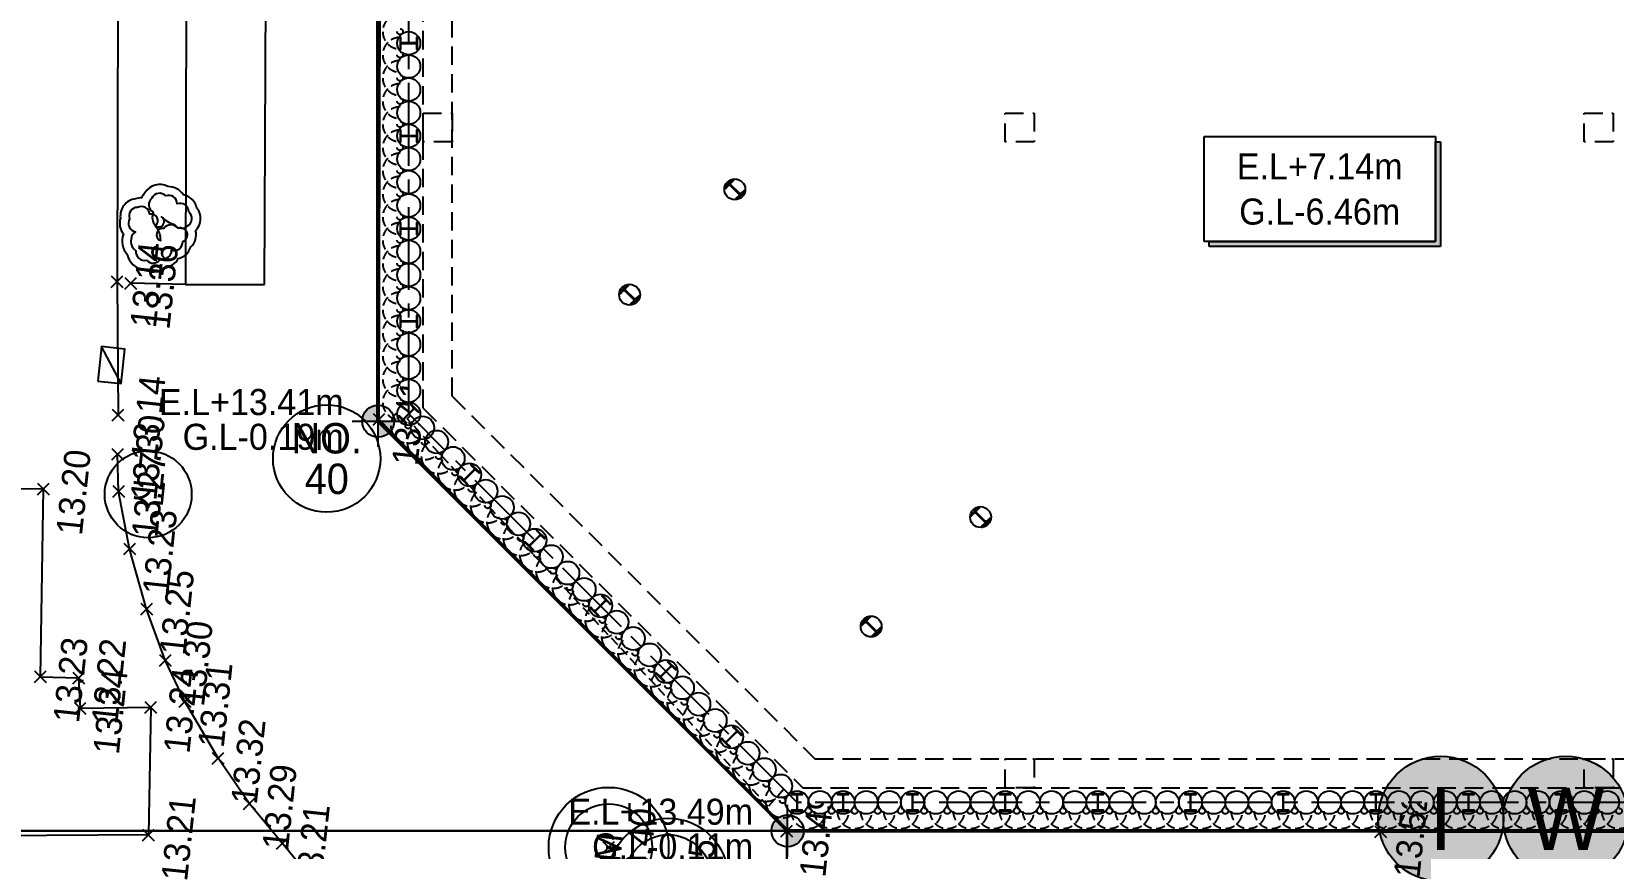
# Model space of a CAD drawing. Header units: millimetres. Extents: x 1073475 to 2890243, y -1340830 to -367733.
# Drawn here: x 2625062 to 2652376, y -431641 to -417543 of the extents above; entities that cross this region are included whole.
import ezdxf
from ezdxf.enums import TextEntityAlignment as Align
from ezdxf.xclip import XClip

# ---------------------------------------------------------------- set-up
doc = ezdxf.new("R2010")
doc.units = ezdxf.units.MM
doc.header["$LTSCALE"] = 50
doc.header["$XCLIPFRAME"] = 2
doc.header["$PDMODE"] = 3
doc.header["$PDSIZE"] = 100
for name, pattern in [('CENTER2', [28.575, 19.05, -3.175, 3.175, -3.175]), ('HIDDEN', [9.525, 6.35, -3.175]), ('HIDDEN2', [4.7625, 3.175, -1.5875]), ('PHANTOM', [63.5, 31.75, -6.35, 6.35, -6.35, 6.35, -6.35])]:
    doc.linetypes.add(name, pattern=pattern)
for name, color, linetype in [('CEN', 1, 'CENTER2'), ('CIP', 1, 'Continuous'), ('H-BEAM', 5, 'Continuous'), ('HPILE-300x200', 3, 'Continuous'), ('NO', 2, 'Continuous'), ('POST PILE', 6, 'Continuous'), ('SGR', 8, 'Continuous'), ('가시설', 4, 'HIDDEN2'), ('건축', 233, 'HIDDEN'), ('계측기 지중경사계', 97, 'Continuous'), ('계측기 지하수위계', 70, 'Continuous'), ('굴착고', 2, 'Continuous'), ('대지경계선', 6, 'PHANTOM'), ('도로', 1, 'Continuous'), ('맨홀', 1, 'Continuous'), ('보도', 7, 'Continuous'), ('상수도맨홀', 1, 'Continuous'), ('신호등', 1, 'Continuous'), ('연속지적도', 32, 'Continuous'), ('우수받이', 5, 'Continuous'), ('자전거전용도로', 7, 'Continuous'), ('조경', 3, 'Continuous'), ('측량점_높이', 8, 'Continuous'), ('측량점_심볼', 7, 'Continuous'), ('통신맨홀', 1, 'Continuous'), ('현황레벨', 7, 'Continuous'), ('화단경계', 3, 'Continuous'), ('횡단보도', 40, 'Continuous')]:
    doc.layers.add(name, color=color, linetype=linetype)
doc.styles.add('굴림체', font='')
doc.styles.add('돋움', font='')
doc.styles.get('굴림체').set_extended_font_data('Dotum')
doc.styles.get('돋움').set_extended_font_data('Dotum')

# ---------------------------------------------------------------- blocks, each defined once
blk = doc.blocks.new('A$405090834614')
at = {"layer": '가시설', "color": 251}
for p, q in [((132374, 145857), (138369, 152762)), ((138369, 152762), (140599, 150897)), ((140599, 150897), (134797, 144051)), ((134797, 144051), (132374, 145857))]:
    blk.add_line(p, q, dxfattribs=at)
at = {"layer": '도로', "color": 251}
for p, q in [((148322, 158834), (140195, 157992)), ((140195, 157992), (137910, 157734)), ((136597, 157584), (137235, 157670)), ((137235, 157670), (137235, 157670)), ((137910, 157734), (137910, 157734)), ((135632, 157291), (136597, 157584)), ((134629, 156889), (135632, 157291)), ((133785, 156476), (134629, 156889)), ((133112, 156062), (133785, 156476)), ((132199, 155391), (133112, 156062)), ((131475, 154771), (132199, 155391)), ((130855, 154133), (131475, 154771)), ((130114, 153376), (130855, 154133))]:
    blk.add_line(p, q, dxfattribs=at)
at = {"layer": '맨홀', "color": 251}
for radius in [1036, 750]:
    blk.add_circle((131380, 148521), radius, dxfattribs=at)
at = {"layer": '보도', "color": 251}
for p, q in [((152284, 154699), (138309, 153245)), ((138309, 153245), (131984, 145496)), ((138309, 153245), (138309, 153245)), ((131984, 145496), (131984, 145496)), ((131984, 145496), (133055, 135292)), ((133055, 135292), (134015, 126206))]:
    blk.add_line(p, q, dxfattribs=at)
at = {"layer": '신호등', "color": 251}
blk.add_circle((136602, 157071), 750, dxfattribs=at)
at = {"layer": '연속지적도', "color": 251}
for p, q in [((128018, 182925), (131988, 145494)), ((131988, 145494), (128018, 182925)), ((138278, 153274), (161008, 155684)), ((161008, 155684), (138278, 153274)), ((131988, 145494), (138278, 153274)), ((138278, 153274), (131988, 145494)), ((92708, 141325), (131988, 145494)), ((131988, 145494), (92708, 141325)), ((131988, 145494), (134628, 120624)), ((134628, 120624), (131988, 145494))]:
    blk.add_line(p, q, dxfattribs=at)
at = {"layer": '우수받이', "color": 251}
blk.add_lwpolyline([(138452, 158139), (138452, 157739), (139052, 157739), (139052, 158139)], close=True, dxfattribs=at)
blk.add_lwpolyline([(138452, 157739), (139052, 158139)], dxfattribs=at)
at = {"layer": '자전거전용도로', "color": 251}
for p, q in [((140273, 156812), (140415, 155454)), ((140415, 155454), (151998, 156633))]:
    blk.add_line(p, q, dxfattribs=at)
at = {"layer": '조경', "color": 251}
for points in [[(140675, 157862, 0.346815), (140461, 157560, 0.330985), (140521, 157208, 0.257815), (140703, 156985, 0.268393), (140929, 156790, 0.287741), (141213, 156737, 0.374085), (141604, 156754, 0.296108), (141804, 157010, 0.276004), (141919, 157293, 0.397465), (141773, 157676, 0.08978), (141679, 157725, 0.089366), (141651, 157827, 0.417873), (141290, 158050, 0.244957), (141026, 157971, 0.283849)], [(140761, 157724, 0.520567), (140619, 157526, 0.520567), (140668, 157288, 0.520567), (140839, 157115, 0.520567), (141004, 156936, 0.997573), (141222, 157043, 0.520567), (141193, 157284, 0.940956), (140981, 157318, 0.176046), (141224, 157436, 1.063971), (141389, 157347, 0.138397), (141283, 157111, 0.467806), (141280, 156882, 0.520567), (141522, 156889, 0.520567), (141640, 157101, 0.520567), (141757, 157312, 0.520567), (141693, 157547, 0.520567), (141455, 157500, 0.258914), (141224, 157436, 0.824029), (141411, 157555, 0.520567), (141508, 157777, 0.520567), (141294, 157892, 0.520567), (141086, 157767, 0.520567), (140761, 157724)]]:
    blk.add_lwpolyline(points, format="xyb", close=True, dxfattribs=at)
at = {"layer": '측량점_심볼', "color": 251}
for p in [(136502, 158883), (133274, 158592), (133322, 157931), (140195, 157992), (132806, 157850), (137235, 157670), (137910, 157734), (140193, 157756), (136597, 157584), (135632, 157291), (134629, 156889), (132951, 156640), (130754, 156448), (133785, 156476), (133112, 156062), (132199, 155391), (131475, 154771), (130855, 154133), (138309, 153245), (131380, 148521), (131984, 145496), (141444, 143892), (133055, 135292), (138583, 132845)]:
    blk.add_point(p, dxfattribs=at)
at = {"layer": '통신맨홀', "color": 251}
for radius in [1036, 750]:
    blk.add_circle((130959, 147442), radius, dxfattribs=at)
at = {"layer": '화단경계', "color": 251}
for p, q in [((151883, 158016), (140273, 156812)), ((140273, 156812), (140193, 157756)), ((140193, 157756), (140193, 157756))]:
    blk.add_line(p, q, dxfattribs=at)
at = {"layer": '횡단보도', "color": 251}
for p, q in [((135806, 166071), (136502, 158883)), ((130754, 156448), (129952, 163670)), ((136502, 158883), (133274, 158592)), ((133274, 158592), (133322, 157931)), ((133322, 157931), (132806, 157850)), ((132806, 157850), (132951, 156640)), ((132951, 156640), (130754, 156448))]:
    blk.add_line(p, q, dxfattribs=at)
at = {"layer": '상수도맨홀', "color": 251, "style": '굴림체'}
for s, p in [('신', (136602, 157071)), ('M', (131380, 148521))]:
    blk.add_text(s, height=450, dxfattribs=at).set_placement(p, align=Align.MIDDLE)
at = {"layer": '측량점_높이', "color": 251, "style": '굴림체'}
for s, p in [('13.20', (136502, 158583)), ('13.23', (133274, 158292)), ('13.22', (133322, 157631)), ('13.14', (140195, 157692)), ('13.24', (132806, 157550)), ('13.30', (137235, 157370)), ('13.14', (137910, 157434)), ('13.36', (140193, 157456)), ('13.27', (136597, 157284)), ('13.23', (135632, 156991)), ('13.25', (134629, 156589)), ('13.24', (132951, 156340)), ('13.21', (130754, 156148)), ('13.30', (133785, 156176)), ('13.31', (133112, 155762)), ('13.32', (132199, 155091)), ('13.29', (131475, 154471)), ('13.21', (130855, 153833)), ('13.41', (138309, 152945)), ('13.40', (131380, 148221)), ('13.45', (130959, 147142)), ('13.49', (131984, 145196)), ('13.73', (141444, 143592)), ('13.52', (133055, 134992)), ('13.63', (138583, 132545))]:
    blk.add_text(s, height=450, dxfattribs=at).set_placement(p, align=Align.TOP_CENTER)
blk = doc.blocks.new('A$C1D3235D9')
at = {"layer": 'SGR', "linetype": 'HIDDEN2'}
blk.add_circle((0, 0), 50, dxfattribs=at)
blk.add_arc((0, 0), 300, 0, 180, dxfattribs=at)
blk = doc.blocks.new('계측2BACK')
at = {"layer": '굴착고'}
blk.add_hatch(color=8, dxfattribs=at).paths.add_polyline_path([(2645398, -421164), (2649302, -421164), (2649302, -419446), (2649392, -419446), (2649392, -421254), (2645398, -421254)])
at = {"layer": '현황레벨'}
h = blk.add_hatch(color=8, dxfattribs=at)
h.paths.add_polyline_path([(2631046, -423990, 0.414214), (2630769, -424267), (2631046, -424267)])
h.paths.add_polyline_path([(2631046, -424267), (2631046, -424544, 0.414214), (2631323, -424267)])
h = blk.add_hatch(color=8, dxfattribs=at)
h.paths.add_polyline_path([(2638117, -431061, 0.414214), (2637840, -431338), (2638117, -431338)])
h.paths.add_polyline_path([(2638117, -431338), (2638117, -431616, 0.414214), (2638394, -431338)])
at = {"color": 8}
for p, q in [((2645308, -419356), (2649302, -419356)), ((2645308, -421164), (2645308, -419356)), ((2649302, -419356), (2649302, -421164)), ((2649302, -421164), (2645308, -421164))]:
    blk.add_line(p, q, dxfattribs=at)
at = {"layer": 'CEN', "color": 8, "ltscale": 1.5}
for p, q in [((2631574, -424143), (2631574, -401553)), ((2638279, -430848), (2631574, -424143)), ((2663596, -430848), (2638279, -430848))]:
    blk.add_line(p, q, dxfattribs=at)
at = {"layer": 'CIP', "color": 8}
for centre in [(2631574, -417743), (2631574, -418143), (2631574, -418543), (2631574, -418943), (2631574, -419343), (2631574, -419743), (2631574, -420143), (2631574, -420543), (2631574, -420943), (2631574, -421343), (2631574, -421743), (2631574, -422143), (2631574, -422543), (2631574, -422943), (2631574, -423343), (2631574, -423743), (2631574, -424143), (2631813, -424382), (2632056, -424626), (2632339, -424909), (2632622, -425191), (2632905, -425474), (2633187, -425757), (2633470, -426040), (2633753, -426323), (2634036, -426606), (2634319, -426888), (2634602, -427171), (2634885, -427454), (2635167, -427737), (2635450, -428020), (2635733, -428303), (2636016, -428586), (2636299, -428868), (2636582, -429151), (2636864, -429434), (2637147, -429717), (2637430, -430000), (2637713, -430283), (2637996, -430565), (2638279, -430848), (2638676, -430848), (2639074, -430848), (2639474, -430848), (2639874, -430848), (2640274, -430848), (2640674, -430848), (2641074, -430848), (2641474, -430848), (2641874, -430848), (2642274, -430848), (2642674, -430848), (2643074, -430848), (2643474, -430848), (2643874, -430848), (2644274, -430848), (2644674, -430848), (2645074, -430848), (2645474, -430848), (2645874, -430848), (2646274, -430848), (2646674, -430848), (2647074, -430848), (2647474, -430848), (2647874, -430848), (2648274, -430848), (2648674, -430848), (2649074, -430848), (2649474, -430848), (2649874, -430848), (2650274, -430848), (2650674, -430848), (2651074, -430848), (2651474, -430848), (2651874, -430848), (2652274, -430848)]:
    blk.add_circle(centre, 200, dxfattribs=at)
at = {"layer": 'HPILE-300x200', "color": 8}
for p, q in [((2631724, -417743), (2631424, -417743)), ((2631724, -419343), (2631424, -419343)), ((2631724, -420943), (2631424, -420943)), ((2631724, -422543), (2631424, -422543)), ((2631407, -424169), (2631397, -424179)), ((2631397, -424179), (2631538, -424320)), ((2631460, -424222), (2631407, -424169)), ((2631680, -424037), (2631468, -424249)), ((2631652, -424058), (2631488, -424222)), ((2631495, -424228), (2631659, -424064)), ((2631609, -423966), (2631599, -423976)), ((2631599, -423976), (2631652, -424030)), ((2631750, -424108), (2631609, -423966)), ((2631687, -424064), (2631741, -424118)), ((2631741, -424118), (2631750, -424108)), ((2631548, -424310), (2631495, -424257)), ((2631538, -424320), (2631548, -424310)), ((2632728, -425085), (2632516, -425297)), ((2633859, -426217), (2633647, -426429)), ((2634991, -427348), (2634778, -427560)), ((2636122, -428479), (2635910, -428692)), ((2637253, -429611), (2637041, -429823)), ((2638379, -430698), (2638179, -430698)), ((2638179, -430698), (2638179, -430712)), ((2638179, -430712), (2638254, -430712)), ((2638274, -430732), (2638274, -430964)), ((2638279, -430698), (2638279, -430998)), ((2638283, -430964), (2638283, -430732)), ((2638303, -430712), (2638379, -430712)), ((2638379, -430712), (2638379, -430698)), ((2639174, -430698), (2638974, -430698)), ((2638974, -430698), (2638974, -430712)), ((2638974, -430712), (2639049, -430712)), ((2639069, -430732), (2639069, -430964)), ((2639074, -430698), (2639074, -430998)), ((2639078, -430964), (2639078, -430732)), ((2639098, -430712), (2639174, -430712)), ((2639174, -430712), (2639174, -430698)), ((2640274, -430698), (2640274, -430998)), ((2641874, -430698), (2641874, -430998)), ((2643474, -430698), (2643474, -430998)), ((2645074, -430698), (2645074, -430998)), ((2646674, -430698), (2646674, -430998)), ((2648274, -430698), (2648274, -430998)), ((2649874, -430698), (2649874, -430998)), ((2651474, -430698), (2651474, -430998)), ((2638254, -430984), (2638179, -430984)), ((2638179, -430984), (2638179, -430998)), ((2638179, -430998), (2638379, -430998)), ((2638379, -430984), (2638303, -430984)), ((2638379, -430998), (2638379, -430984)), ((2639049, -430984), (2638974, -430984)), ((2638974, -430984), (2638974, -430998)), ((2638974, -430998), (2639174, -430998)), ((2639174, -430984), (2639098, -430984)), ((2639174, -430998), (2639174, -430984))]:
    blk.add_line(p, q, dxfattribs=at)
for points in [[(2631424, -417843), (2631438, -417843), (2631438, -417768, -0.414214), (2631458, -417748), (2631690, -417748, -0.414214), (2631710, -417768), (2631710, -417843), (2631724, -417843), (2631724, -417643), (2631710, -417643), (2631710, -417719, -0.414214), (2631690, -417739), (2631458, -417739, -0.414214), (2631438, -417719), (2631438, -417643), (2631424, -417643)], [(2631424, -419443), (2631438, -419443), (2631438, -419368, -0.414214), (2631458, -419348), (2631690, -419348, -0.414214), (2631710, -419368), (2631710, -419443), (2631724, -419443), (2631724, -419243), (2631710, -419243), (2631710, -419319, -0.414214), (2631690, -419339), (2631458, -419339, -0.414214), (2631438, -419319), (2631438, -419243), (2631424, -419243)], [(2631424, -421043), (2631438, -421043), (2631438, -420968, -0.414214), (2631458, -420948), (2631690, -420948, -0.414214), (2631710, -420968), (2631710, -421043), (2631724, -421043), (2631724, -420843), (2631710, -420843), (2631710, -420919, -0.414214), (2631690, -420939), (2631458, -420939, -0.414214), (2631438, -420919), (2631438, -420843), (2631424, -420843)], [(2631424, -422643), (2631438, -422643), (2631438, -422568, -0.414214), (2631458, -422548), (2631690, -422548, -0.414214), (2631710, -422568), (2631710, -422643), (2631724, -422643), (2631724, -422443), (2631710, -422443), (2631710, -422519, -0.414214), (2631690, -422539), (2631458, -422539, -0.414214), (2631438, -422519), (2631438, -422443), (2631424, -422443)], [(2632586, -425368), (2632596, -425358), (2632543, -425305, -0.414214), (2632543, -425277), (2632707, -425113, -0.414214), (2632735, -425113), (2632789, -425166), (2632799, -425156), (2632657, -425015), (2632647, -425025), (2632701, -425078, -0.414214), (2632701, -425106), (2632537, -425270, -0.414214), (2632508, -425270), (2632455, -425217), (2632445, -425227)], [(2633718, -426500), (2633728, -426490), (2633674, -426436, -0.414214), (2633674, -426408), (2633838, -426244, -0.414214), (2633867, -426244), (2633920, -426297), (2633930, -426287), (2633789, -426146), (2633779, -426156), (2633832, -426209, -0.414214), (2633832, -426238), (2633668, -426402, -0.414214), (2633640, -426402), (2633586, -426348), (2633576, -426358)], [(2634849, -427631), (2634859, -427621), (2634806, -427568, -0.414214), (2634806, -427539), (2634970, -427375, -0.414214), (2634998, -427375), (2635051, -427429), (2635061, -427419), (2634920, -427277), (2634910, -427287), (2634963, -427341, -0.414214), (2634963, -427369), (2634799, -427533, -0.414214), (2634771, -427533), (2634718, -427480), (2634708, -427490)], [(2635981, -428762), (2635990, -428752), (2635937, -428699, -0.414214), (2635937, -428671), (2636101, -428507, -0.414214), (2636129, -428507), (2636183, -428560), (2636193, -428550), (2636051, -428409), (2636041, -428419), (2636095, -428472, -0.414214), (2636095, -428500), (2635931, -428664, -0.414214), (2635902, -428664), (2635849, -428611), (2635839, -428621)], [(2637112, -429894), (2637122, -429884), (2637068, -429830, -0.414214), (2637068, -429802), (2637232, -429638, -0.414214), (2637261, -429638), (2637314, -429691), (2637324, -429682), (2637183, -429540), (2637173, -429550), (2637226, -429603, -0.414214), (2637226, -429632), (2637062, -429796, -0.414214), (2637034, -429796), (2636980, -429742), (2636971, -429752)], [(2640374, -430998), (2640374, -430984), (2640298, -430984, -0.414214), (2640278, -430964), (2640278, -430732, -0.414214), (2640298, -430712), (2640374, -430712), (2640374, -430698), (2640174, -430698), (2640174, -430712), (2640249, -430712, -0.414214), (2640269, -430732), (2640269, -430964, -0.414214), (2640249, -430984), (2640174, -430984), (2640174, -430998)], [(2641974, -430998), (2641974, -430984), (2641898, -430984, -0.414214), (2641878, -430964), (2641878, -430732, -0.414214), (2641898, -430712), (2641974, -430712), (2641974, -430698), (2641774, -430698), (2641774, -430712), (2641849, -430712, -0.414214), (2641869, -430732), (2641869, -430964, -0.414214), (2641849, -430984), (2641774, -430984), (2641774, -430998)], [(2643574, -430998), (2643574, -430984), (2643498, -430984, -0.414214), (2643478, -430964), (2643478, -430732, -0.414214), (2643498, -430712), (2643574, -430712), (2643574, -430698), (2643374, -430698), (2643374, -430712), (2643449, -430712, -0.414214), (2643469, -430732), (2643469, -430964, -0.414214), (2643449, -430984), (2643374, -430984), (2643374, -430998)], [(2645174, -430998), (2645174, -430984), (2645098, -430984, -0.414214), (2645078, -430964), (2645078, -430732, -0.414214), (2645098, -430712), (2645174, -430712), (2645174, -430698), (2644974, -430698), (2644974, -430712), (2645049, -430712, -0.414214), (2645069, -430732), (2645069, -430964, -0.414214), (2645049, -430984), (2644974, -430984), (2644974, -430998)], [(2646774, -430998), (2646774, -430984), (2646698, -430984, -0.414214), (2646678, -430964), (2646678, -430732, -0.414214), (2646698, -430712), (2646774, -430712), (2646774, -430698), (2646574, -430698), (2646574, -430712), (2646649, -430712, -0.414214), (2646669, -430732), (2646669, -430964, -0.414214), (2646649, -430984), (2646574, -430984), (2646574, -430998)], [(2648374, -430998), (2648374, -430984), (2648298, -430984, -0.414214), (2648278, -430964), (2648278, -430732, -0.414214), (2648298, -430712), (2648374, -430712), (2648374, -430698), (2648174, -430698), (2648174, -430712), (2648249, -430712, -0.414214), (2648269, -430732), (2648269, -430964, -0.414214), (2648249, -430984), (2648174, -430984), (2648174, -430998)], [(2649974, -430998), (2649974, -430984), (2649898, -430984, -0.414214), (2649878, -430964), (2649878, -430732, -0.414214), (2649898, -430712), (2649974, -430712), (2649974, -430698), (2649774, -430698), (2649774, -430712), (2649849, -430712, -0.414214), (2649869, -430732), (2649869, -430964, -0.414214), (2649849, -430984), (2649774, -430984), (2649774, -430998)], [(2651574, -430998), (2651574, -430984), (2651498, -430984, -0.414214), (2651478, -430964), (2651478, -430732, -0.414214), (2651498, -430712), (2651574, -430712), (2651574, -430698), (2651374, -430698), (2651374, -430712), (2651449, -430712, -0.414214), (2651469, -430732), (2651469, -430964, -0.414214), (2651449, -430984), (2651374, -430984), (2651374, -430998)]]:
    blk.add_lwpolyline(points, format="xyb", close=True, dxfattribs=at)
for centre, start, end in [((2631638, -424044), 315, 45), ((2631673, -424079), 45, 135), ((2631474, -424208), 225, 315), ((2631509, -424243), 135, 225), ((2638254, -430732), 0, 90), ((2638303, -430732), 90, 180), ((2639049, -430732), 0, 90), ((2639098, -430732), 90, 180), ((2638254, -430964), 270, 0), ((2638303, -430964), 180, 270), ((2639049, -430964), 270, 0), ((2639098, -430964), 180, 270)]:
    blk.add_arc(centre, 20, start, end, dxfattribs=at)
at = {"layer": 'NO', "color": 8}
blk.add_circle((2630158, -424912), 927, dxfattribs=at)
at = {"layer": 'POST PILE', "color": 8}
for p, q in [((2637312, -420372), (2637100, -420160)), ((2635494, -422191), (2635282, -421978)), ((2641555, -426029), (2641342, -425817)), ((2639666, -427918), (2639454, -427706))]:
    blk.add_line(p, q, dxfattribs=at)
for points in [[(2637029, -420231), (2637047, -420249), (2637097, -420199, -0.414214), (2637125, -420199), (2637273, -420347, -0.414214), (2637273, -420376), (2637224, -420425), (2637241, -420443), (2637383, -420302), (2637365, -420284), (2637315, -420334, -0.414214), (2637287, -420334), (2637138, -420185, -0.414214), (2637138, -420157), (2637188, -420107), (2637171, -420090)], [(2635211, -422049), (2635229, -422067), (2635278, -422017, -0.414214), (2635307, -422017), (2635455, -422165, -0.414214), (2635455, -422194), (2635405, -422244), (2635423, -422261), (2635564, -422120), (2635547, -422102), (2635497, -422152, -0.414214), (2635469, -422152), (2635320, -422004, -0.414214), (2635320, -421975), (2635370, -421925), (2635352, -421908)], [(2641272, -425888), (2641289, -425905), (2641339, -425856, -0.414214), (2641368, -425856), (2641516, -426004, -0.414214), (2641516, -426032), (2641466, -426082), (2641484, -426100), (2641625, -425959), (2641608, -425941), (2641558, -425991, -0.414214), (2641529, -425991), (2641381, -425842, -0.414214), (2641381, -425814), (2641431, -425764), (2641413, -425746)], [(2639383, -427777), (2639400, -427794), (2639450, -427745, -0.414214), (2639479, -427745), (2639627, -427893, -0.414214), (2639627, -427921), (2639577, -427971), (2639595, -427989), (2639736, -427847), (2639719, -427830), (2639669, -427880, -0.414214), (2639641, -427880), (2639492, -427731, -0.414214), (2639492, -427703), (2639542, -427653), (2639524, -427635)]]:
    blk.add_lwpolyline(points, format="xyb", close=True, dxfattribs=at)
for centre in [(2637206, -420266), (2635388, -422084), (2641449, -425923), (2639560, -427812)]:
    blk.add_circle(centre, 180, dxfattribs=at)
at = {"layer": 'SGR', "color": 8, "linetype": 'HIDDEN2'}
for centre in [(2631565, -424347), (2631848, -424630), (2632091, -424873), (2632374, -425156), (2638476, -430998), (2638876, -430998), (2639274, -430998), (2639674, -430998), (2640074, -430998)]:
    blk.add_circle(centre, 50, dxfattribs=at)
for centre, start, end in [((2631565, -424347), 135, 315), ((2631848, -424630), 135, 315), ((2632091, -424873), 135, 315), ((2632374, -425156), 135, 315), ((2638476, -430998), 180, 0), ((2638876, -430998), 180, 0), ((2639274, -430998), 180, 0), ((2639674, -430998), 180, 0), ((2640074, -430998), 180, 0)]:
    blk.add_arc(centre, 300, start, end, dxfattribs=at)
at = {"layer": '건축', "color": 8}
for p, q in [((2631824, -424040), (2631824, -401657)), ((2632324, -423833), (2632324, -401864)), ((2651874, -419448), (2651874, -418948)), ((2651874, -418948), (2652374, -418948)), ((2652374, -418948), (2652374, -419448)), ((2652374, -419448), (2651874, -419448)), ((2632324, -423833), (2638589, -430098)), ((2631824, -424040), (2638382, -430598)), ((2638589, -430098), (2661924, -430098)), ((2651874, -430598), (2651874, -430098)), ((2651874, -430098), (2652374, -430098)), ((2652374, -430098), (2652374, -430598)), ((2638382, -430598), (2662424, -430598)), ((2652374, -430598), (2651874, -430598))]:
    blk.add_line(p, q, dxfattribs=at)
for points in [[(2663124, -431338), (2638117, -431338), (2631046, -424267), (2631046, -401406), (2636703, -395749), (2663124, -395749)], [(2632324, -419448), (2631824, -419448), (2631824, -418948), (2632324, -418948)], [(2642374, -419448), (2641874, -419448), (2641874, -418948), (2642374, -418948)], [(2642374, -430598), (2641874, -430598), (2641874, -430098), (2642374, -430098)]]:
    blk.add_lwpolyline(points, close=True, dxfattribs=at)
at = {"layer": '굴착고', "color": 8}
for p, q in [((2645308, -419356), (2649302, -419356)), ((2645308, -421164), (2645308, -419356)), ((2649302, -419356), (2649302, -421164)), ((2649302, -421164), (2649302, -419446)), ((2649302, -419446), (2649392, -419446)), ((2649392, -419446), (2649392, -421254)), ((2649302, -421164), (2645308, -421164)), ((2645398, -421164), (2649302, -421164)), ((2645398, -421254), (2645398, -421164)), ((2649392, -421254), (2645398, -421254))]:
    blk.add_line(p, q, dxfattribs=at)
at = {"layer": '대지경계선', "const_width": 60}
blk.add_lwpolyline([(2663124, -431338), (2638117, -431338), (2631046, -424267), (2631046, -401406), (2636703, -395749), (2663124, -395749)], dxfattribs=at)
at = {"layer": '현황레벨', "color": 8}
for p, q in [((2631046, -424713), (2631046, -423821)), ((2630600, -424267), (2631492, -424267)), ((2638117, -431785), (2638117, -430892)), ((2637671, -431338), (2638563, -431338))]:
    blk.add_line(p, q, dxfattribs=at)
for centre in [(2631046, -424267), (2638117, -431338)]:
    blk.add_circle(centre, 277, dxfattribs=at)
at = {"layer": 'SGR', "color": 8, "linetype": 'HIDDEN2'}
for p, rotation in [((2631424, -417543), 89.99999999650223), ((2631424, -417943), 89.99999999650223), ((2631424, -418343), 89.99999999650223), ((2631424, -418743), 89.99999999650223), ((2631424, -419143), 89.99999999650223), ((2631424, -419543), 89.99999999650223), ((2631424, -419943), 89.99999999650223), ((2631424, -420343), 89.99999999650223), ((2631424, -420743), 89.99999999650223), ((2631424, -421143), 89.99999999650223), ((2631424, -421543), 89.99999999650223), ((2631424, -421943), 89.99999999650223), ((2631424, -422343), 89.99999999650223), ((2631424, -422743), 89.99999999650223), ((2631424, -423143), 89.99999999650223), ((2631424, -423543), 89.99999999650223), ((2631424, -423943), 89.99999999650223), ((2632657, -425439), 135.000000004667), ((2632940, -425722), 135.000000004667), ((2633223, -426005), 135.000000004667), ((2633506, -426287), 135.000000004667), ((2633789, -426570), 135.000000004667), ((2634071, -426853), 135.000000004667), ((2634354, -427136), 135.000000004667), ((2634637, -427419), 135.000000004667), ((2634920, -427702), 135.000000004667), ((2635203, -427984), 135.000000004667), ((2635486, -428267), 135.000000004667), ((2635768, -428550), 135.000000004667), ((2636051, -428833), 135.000000004667), ((2636334, -429116), 135.000000004667), ((2636617, -429399), 135.000000004667), ((2636900, -429682), 135.000000004667), ((2637183, -429964), 135.000000004667), ((2637465, -430247), 135.000000004667), ((2637748, -430530), 135.000000004667), ((2638031, -430813), 135.000000004667), ((2640474, -430998), 180.0000000000001), ((2640874, -430998), 180.0000000000001), ((2641274, -430998), 180.0000000000001), ((2641674, -430998), 180.0000000000001), ((2642074, -430998), 180.0000000000001), ((2642474, -430998), 180.0000000000001), ((2642874, -430998), 180.0000000000001), ((2643274, -430998), 180.0000000000001), ((2643674, -430998), 180.0000000000001), ((2644074, -430998), 180.0000000000001), ((2644474, -430998), 180.0000000000001), ((2644874, -430998), 180.0000000000001), ((2645274, -430998), 180.0000000000001), ((2645674, -430998), 180.0000000000001), ((2646074, -430998), 180.0000000000001), ((2646474, -430998), 180.0000000000001), ((2646874, -430998), 180.0000000000001), ((2647274, -430998), 180.0000000000001), ((2647674, -430998), 180.0000000000001), ((2648074, -430998), 180.0000000000001), ((2648474, -430998), 180.0000000000001), ((2648874, -430998), 180.0000000000001), ((2649274, -430998), 180.0000000000001), ((2649674, -430998), 180.0000000000001), ((2650074, -430998), 180.0000000000001), ((2650474, -430998), 180.0000000000001), ((2650874, -430998), 180.0000000000001), ((2651274, -430998), 180.0000000000001), ((2651674, -430998), 180.0000000000001), ((2652074, -430998), 180.0000000000001), ((2652474, -430998), 180.0000000000001)]:
    blk.add_blockref('A$C1D3235D9', p, dxfattribs=dict(at, rotation=rotation))
at = {"layer": 'NO', "color": 8, "style": '돋움'}
for s, p in [('NO.', (2630158, -424562)), ('40', (2630158, -425262))]:
    blk.add_text(s, height=525, dxfattribs=at).set_placement(p, align=Align.MIDDLE_CENTER)
at = {"layer": '굴착고', "color": 8, "style": '돋움'}
for s, p in [('E.L+7.14m', (2647305, -419870)), ('G.L-6.46m', (2647305, -420649))]:
    blk.add_text(s, height=450, dxfattribs=at).set_placement(p, align=Align.MIDDLE)
at = {"layer": '현황레벨', "color": 8, "style": '돋움'}
for s, p in [('E.L+13.41m', (2630450, -423937)), ('G.L-0.19m', (2630450, -424537)), ('E.L+13.49m', (2637521, -431008)), ('G.L-0.11m', (2637521, -431608))]:
    blk.add_text(s, height=450, dxfattribs=at).set_placement(p, align=Align.MIDDLE_RIGHT)
blk = doc.blocks.new('A$412942629171')
at = {"layer": '계측기 지중경사계'}
blk.add_hatch(color=254, dxfattribs=at).paths.add_polyline_path([(-720, -720, 1), (720, -720, 1)])
blk.add_circle((0, -720), 720, dxfattribs=at)
at = {"layer": '계측기 지중경사계', "style": '돋움'}
blk.add_text('I', height=720, dxfattribs=at).set_placement((0, -720), align=Align.MIDDLE_CENTER)
blk = doc.blocks.new('A$417857393706')
at = {"layer": '계측기 지하수위계'}
blk.add_hatch(color=254, dxfattribs=at).paths.add_polyline_path([(-720, -720, 1), (720, -720, 1)])
blk.add_circle((0, -720), 720, dxfattribs=at)
at = {"layer": '계측기 지하수위계', "style": '돋움'}
blk.add_text('W', height=720, dxfattribs=at).set_placement((0, -720), align=Align.MIDDLE_CENTER)

msp = doc.modelspace()

# ---------------------------------------------------------------- block references
ref = msp.add_blockref('A$405090834614', (2768864.3, -577934.3), dxfattribs=dict(rotation=83.9464212542183))
XClip(ref).set_block_clipping_path([(104661.0409256864, 187029.200860789), (115795.371209384, 82037.659728932), (199028.6359362481, 90864.5294945205), (187894.3056525505, 195856.0706263776)])

# ---------------------------------------------------------------- next in the draw order: wipeouts: each hides what was drawn before it
at = {"ltscale": 1.5}
msp.add_wipeout([(2636878.7, -396248.3), (2663596.3, -396248.3), (2663596.3, -430848.3), (2638278.7, -430848.3), (2631573.6, -424143.3), (2631573.6, -401553.3)], dxfattribs=at)

# ---------------------------------------------------------------- next in the draw order: block references
at = {"layer": 'H-BEAM'}
msp.add_blockref('계측2BACK', (0, 0), dxfattribs=at)
at = {"layer": '계측기 지중경사계', "xscale": 1.5, "yscale": 1.5, "zscale": 1.5}
msp.add_blockref('A$412942629171', (2649396.1, -430051.6), dxfattribs=at)
at = {"layer": '계측기 지하수위계', "xscale": 1.5, "yscale": 1.5, "zscale": 1.5}
msp.add_blockref('A$417857393706', (2651556.1, -430051.6), dxfattribs=at)

doc.saveas('drawing.dxf')
